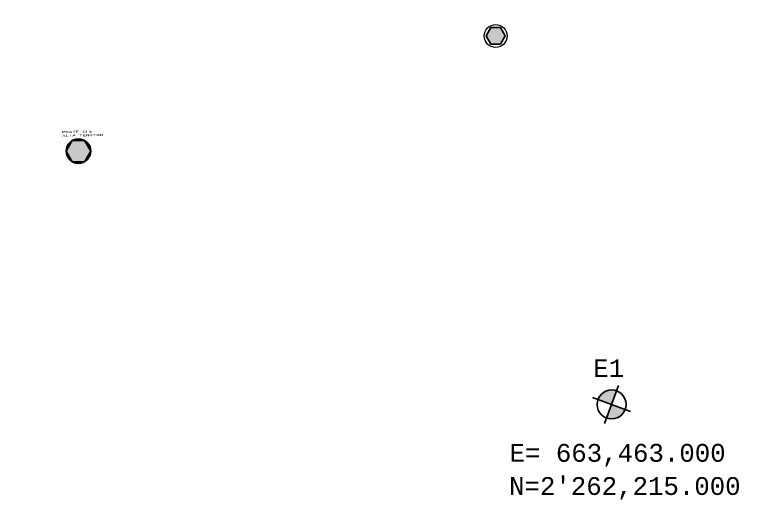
# Model space of a CAD drawing. Extents: x 661203 to 661848, y 2264651 to 2264858.
# Drawn here: x 661266.66 to 661278.52, y 2264752.57 to 2264760.51 of the extents above; entities that cross this region are included whole.
import ezdxf
from ezdxf.enums import TextEntityAlignment as Align

# ---------------------------------------------------------------- set-up
doc = ezdxf.new("R2010")
doc.units = 0
for name, color, linetype in [('INFRAESTRUCTURA_CFE_POSTE', 7, 'Continuous'), ('INFRAESTRUCTURA_POSTE_TELMEX', 42, 'Continuous'), ('POSTE TELMEX', 7, 'Continuous'), ('PUNTO CONTROL TOPOGRAFICO', 1, 'Continuous'), ('TRAZA URBANA', 251, 'Continuous')]:
    doc.layers.add(name, color=color, linetype=linetype)
doc.styles.add('MONOTXT4', font='monotxt4.shx')

# ---------------------------------------------------------------- blocks, each defined once
blk = doc.blocks.new('PUNTO CONTROL TOPOGRAFICO')
at = {"layer": 'PUNTO CONTROL TOPOGRAFICO'}
h = blk.add_hatch(color=256, dxfattribs=at)
h.paths.add_polyline_path([(-0.36, 0), (0, 0), (0, 0.36, 0.414214)])
h.paths.add_polyline_path([(0, -0.36, 0.414214), (0.36, 0), (0, 0)])
for p, q in [((0, 0.504), (0, -0.504)), ((0.504, 0), (-0.504, 0))]:
    blk.add_line(p, q, dxfattribs=at)
blk.add_circle((0, 0), 0.36, dxfattribs=at)
blk = doc.blocks.new('CFE')
at = {"layer": 'TRAZA URBANA', "color": 7}
blk.add_lwpolyline([(-0.197, -0.341), (0.197, -0.341), (0.393, 0), (0.197, 0.341), (-0.197, 0.341), (-0.393, 0)], close=True, dxfattribs=at)
at = {"layer": 'TRAZA URBANA', "color": 254}
for points in [[(-0.393, 0), (-0.197, 0.341), (-0.197, -0.341), (0.197, 0.341)], [(-0.197, -0.341), (0.197, 0.341), (0.197, -0.341), (0.393, 0)]]:
    blk.add_solid(points, dxfattribs=at)
blk = doc.blocks.new('POSTE TELMEX')
at = {"layer": 'INFRAESTRUCTURA_POSTE_TELMEX'}
blk.add_lwpolyline([(-0.1, -0.173), (0.1, -0.173), (0.2, 0), (0.1, 0.173), (-0.1, 0.173), (-0.2, 0)], close=True, dxfattribs=at)
at = {"layer": 'INFRAESTRUCTURA_POSTE_TELMEX', "lineweight": 0}
blk.add_circle((0, 0), 0.237, dxfattribs=at)
at = {"layer": 'INFRAESTRUCTURA_POSTE_TELMEX'}
for points in [[(-0.2, 0), (-0.1, 0.173), (-0.1, -0.173), (0.1, 0.173)], [(-0.1, -0.173), (0.1, 0.173), (0.1, -0.173), (0.2, 0)]]:
    blk.add_solid(points, dxfattribs=at)

msp = doc.modelspace()

# ---------------------------------------------------------------- linework, layer by layer
for centre, radius in [((661269.613, 2264767.815, -1608.032), 66.504), ((661267.685, 2264758.308, -38.731), 0.199)]:
    msp.add_circle(centre, radius)

# ---------------------------------------------------------------- block references
at = {"layer": 'INFRAESTRUCTURA_CFE_POSTE', "linetype": 'Continuous', "xscale": 0.5073861842975022, "yscale": 0.5073861842975022, "zscale": 0.5073861842975022}
msp.add_blockref('CFE', (661267.685, 2264758.308, -38.731), dxfattribs=at)
at = {"layer": 'POSTE TELMEX', "xscale": 0.7799999999115244, "yscale": 0.7799999999115244, "zscale": 0.7799999999115244}
msp.add_blockref('POSTE TELMEX', (661274.423, 2264760.169, -1608.032), dxfattribs=at)
at = {"layer": 'PUNTO CONTROL TOPOGRAFICO', "xscale": 0.650000000017622, "yscale": 0.650000000017622, "zscale": 0.650000000017622, "rotation": 339.6496337964999}
msp.add_blockref('PUNTO CONTROL TOPOGRAFICO', (661276.295, 2264754.214, -33.032), dxfattribs=at)

# ---------------------------------------------------------------- texts
at = {"style": 'MONOTXT4', "width": 2}
for s, p in [('ALTA TENSION', (661267.419, 2264758.541, -1553.085)), ('POSTE CFE', (661267.419, 2264758.6, -1553.085))]:
    msp.add_text(s, height=0.032, rotation=1, dxfattribs=at).set_placement(p)
at = {"layer": 'PUNTO CONTROL TOPOGRAFICO', "color": 7, "style": 'MONOTXT4'}
for s, p in [('E1', (661276.248, 2264754.657, -33.032)), ('E= 663,463.000', (661276.392, 2264753.288, -33.032)), ("N=2'262,215.000", (661276.509, 2264752.752, -33.032))]:
    msp.add_text(s, height=0.288, dxfattribs=at).set_placement(p, align=Align.CENTER)

doc.saveas('drawing.dxf')
